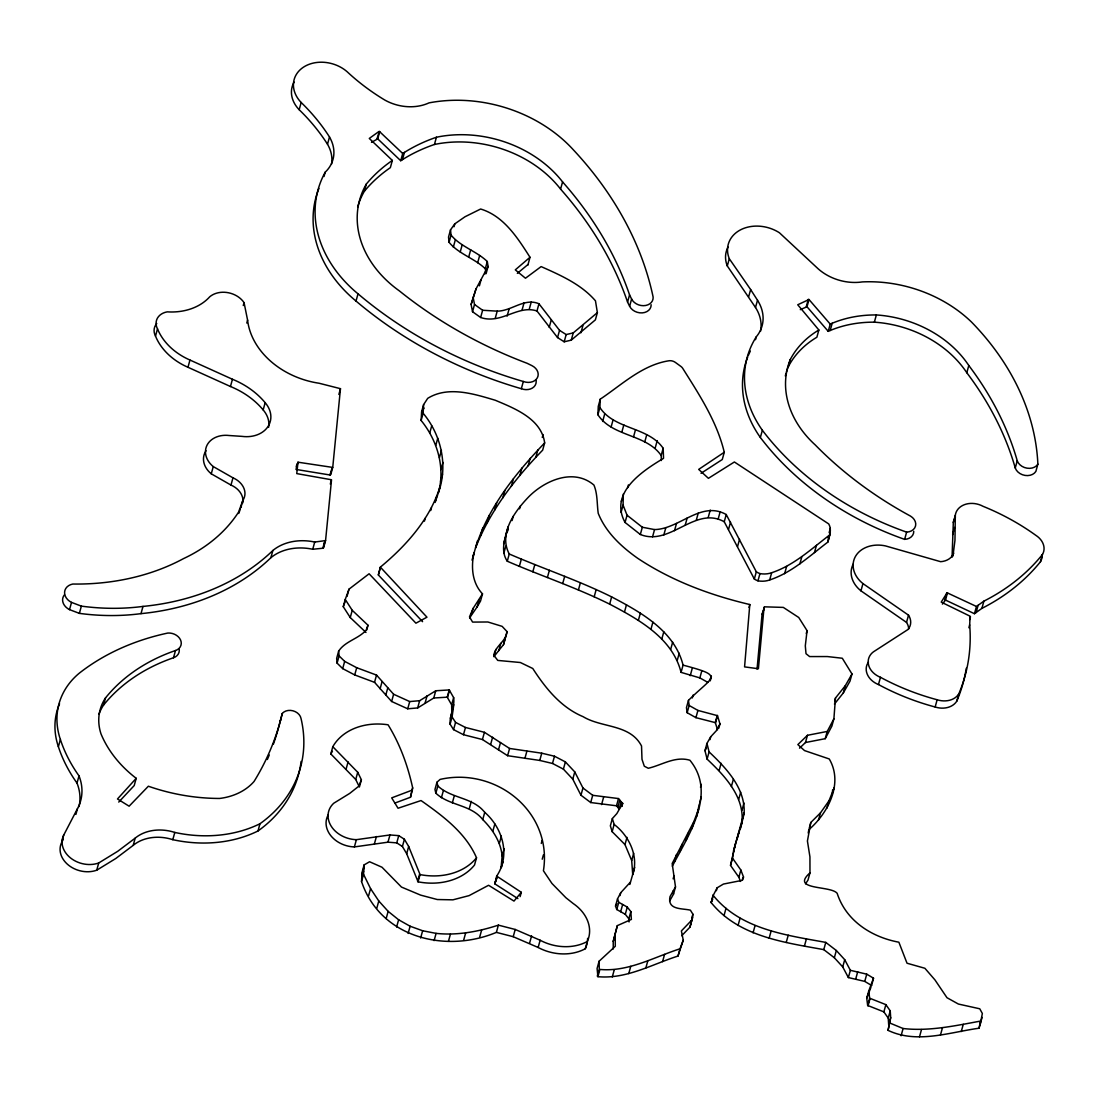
<?xml version="1.0" encoding="UTF-8"?>
<svg xmlns="http://www.w3.org/2000/svg" width="1099" height="1099" viewBox="0 0 1099 1099"><rect width="100%" height="100%" fill="white"/><g stroke="black" fill="none" stroke-linecap="round" stroke-linejoin="round"><path stroke-width="1.5" d="M672.341 866.204C688.578 834.91 717.139 793.574 689.897 760.233C675.116 755.878 662.051 765.055 648.286 768.27L644.302 766.223L641.995 759.327L641.528 745.987C630.057 723.953 601.977 728.101 583.116 716.685C560.861 707.385 545.502 688.208 532.768 668.494L520.377 662.518L497.751 660.417L493.808 655.21C495.374 645.772 506.282 641.308 507.01 631.582L502.147 626.361L487.901 621.993L472.584 622.089L469.479 616.882L473.174 608.324L482.502 593.858C472.103 582.992 470.894 566.988 474.026 552.934L473.229 555.833M724.268 452.28L698.689 469.397L708.415 478.326L734.379 461.992L828.742 523.948C832.053 529.704 829.484 536.271 827.835 542.095C809.427 556.08 792.049 572.552 769.671 579.956A19.851 15.62 15.4 0 1 757.967 580.835A13.476 10.605 15.4 0 1 754.326 579.022L724.241 521.764C695.104 505.471 670.239 546.601 640.332 534.485L625.056 522.451C608.97 492.998 641.871 471.292 663.535 458.338L663.164 448.268C648.328 426.659 614.272 429.695 599.889 407.495L600.26 399.157C621.773 384.746 641.953 365.239 668.329 360.87A7.336 5.783 15.4 0 1 675.39 362.423L680.844 366.393A7.336 5.783 15.4 0 1 682.699 368.316C699.28 394.665 717.001 421.659 724.268 452.28L722.277 459.519L701.038 473.298M621.086 512.354L623.078 505.128L623.312 494.042M361.53 881.494L362.134 872.139L364.126 864.899L369.58 861.753L381.999 867.235L401.478 887.072L420.683 895.136L437.292 899.531L452.898 899.834L469.108 895.616L488.588 885.272L513.989 901.084L521.311 892.306L496.679 876.109C510.705 855.338 502.669 827.945 484.741 812.353C472.817 797.091 451.387 798.712 437.842 785.964L436.962 782.213L440.122 779.397C495.663 766.772 552.811 811.488 543.428 870.765L551.959 883.472L565.916 897.746L573.183 903.515A39.88 31.376 15.4 0 1 587.306 941.486L585.314 948.725A43.507 34.234 15.4 0 1 538.139 947.475L513.219 936.705L496.391 932.378C445.672 953.589 380.281 937.804 361.53 881.494L363.522 874.255L364.126 864.899M681.723 935.73L689.842 927.254L690.818 924.506L692.892 914.203L690.392 910.164C682.053 908.186 667.093 910.164 670.033 896.578L675.5 886.92L672.176 863.484L693.922 821.503L698.566 809.29M690.818 924.506L692.892 914.203M423.61 404.611L423.115 413.238C441.386 435.094 448.172 465.797 438.35 492.847C445.507 467.597 437.361 440.438 421.123 420.464L421.604 411.85L423.61 404.611L427.703 398.346C448.131 385.639 473.971 393.937 495.237 400.242C514.882 408.498 541.464 418.898 544.664 442.911L542.659 450.15C515.115 478.614 490.044 510.733 475.565 547.92C488.052 507.326 515.788 473.271 544.664 442.911M661.364 460.536L661.172 455.494C646.336 433.899 612.28 436.921 597.897 414.735L598.268 406.383L600.26 399.157M832.465 793.093L832.616 789.934M808.218 833.069L808.837 829.69C828.151 813.095 843.579 783.285 829.25 758.969L804.509 750.576L797.86 744.6L807.463 735.286L827.217 731.453L833.894 718.828L835.474 698.044L845.296 685.707L851.986 673.962L842.301 658.246L827.355 656.556L809.606 656.57L806.007 653.699L805.306 645.827L807.064 630.661L798.739 617.487L783.312 607.404L764.574 606.827L762.06 614.437L757.046 669.126M453.777 704.665L452.087 716.96L455.563 722.4L465.468 727.469L484.425 732.305L509.593 748.46L541.752 753.2L554.487 756.222L565.394 761.909L574.777 771.924L582.951 787.983L592.704 795.305L618.503 798.561L621.196 801.803L619.204 809.029L616.512 805.787L590.712 802.545L580.959 795.223L572.785 779.164L563.402 769.135L552.495 763.462L539.76 760.439L507.601 755.7L482.434 739.531L463.476 734.709L453.571 729.626L450.095 724.186C449.45 715.037 455.068 706.767 453.64 697.618L449.23 689.938L435.753 690.763L419.653 700.695L409.721 701.56L393.621 694.252L376.531 675.088L356.708 667.711L344.674 661.378L339.096 655.911L338.657 651.103C345.196 641.157 358.301 638.945 366.104 630.222L367.973 625.221L352.243 610.316L345.251 599.45L349.015 589.16L369.099 573.774L415.917 623.188L426.962 617.198L380.35 567.139C406.41 545.53 430.478 518.659 440.342 485.607M764.052 607.211L758.406 668.741L744.572 666.887L749.806 604.532C710.325 595.232 671.558 580.822 637.654 558.265C621.265 546.656 605.837 532.342 598.227 513.329C596.881 503.933 597.677 493.959 593.927 485.057C573.87 468.009 545.489 480.112 529.127 496.405C515.101 510.843 498.19 533.4 509.263 553.992C543.222 568.719 578.459 580.409 611.648 596.908C640.676 612.143 674.484 630.84 683.07 665.129C725.23 676.325 713.059 675.803 688.469 700.379L689.155 705.476L697.92 710.421L717.496 715.669L719.969 723.911L716.424 730.629L710.751 736.728L706.959 743.419L709.089 751.895C725.917 767.83 745.149 787.846 744.16 812.711C741.413 828.151 734.544 842.521 732.511 858.14L740.85 870.037L743.515 876.975L741.825 880.423L723.43 884.063L717.152 887.8L713.21 895.424C740.52 929.218 785.771 935.098 825.775 942.393L836.339 950.511L844.719 959.688L850.365 970.321L866.754 974.167L873.513 978.206L868.746 990.968L869.652 998.208L885.876 1004.637L890.231 1010.86L890.685 1017.619L888.061 1030.354C916.69 1044.077 949.371 1032.332 979.058 1028.211L980.294 1022.029M980.157 1024.653L982.355 1013.484L979.759 1008.786L958.397 1004.046L946.981 997.713L934.947 979.896L924.877 968.274L907.018 963.219L898.872 942.2C871.534 937.131 846.051 920.811 837.177 893.35C830.817 885.245 789.975 890.602 809.977 872.867L809.936 856.89L807.422 840.996L810.828 822.464L820.472 812.862L828.921 800.937L834.375 787.447M952.05 557.248L953.314 522.574L955.306 515.335A19.026 14.974 15.4 0 1 983.069 506.323A208.013 163.696 15.4 0 1 1035.821 535.323A18.724 14.727 15.4 0 1 1042.456 554.514L1040.451 561.74A231.312 182.036 15.4 0 1 981.902 608.365L974.456 613.709L945.483 600.068L942.406 604.093M952.943 556.108L954.962 540.406L955.306 515.335M394.692 803.135L410.49 797.256L412.661 787.859C407.839 765.715 399.995 744.147 388.071 724.791A57.175 44.99 15.4 0 0 332.805 746.716L330.813 753.941L355.733 779.507L359.4 786.994L361.392 779.754L357.724 772.267L332.805 746.716M410.49 797.256L412.661 787.859M501.103 867.427L502.147 855.997L504.139 848.758M621.8 806.474L622.625 803.273L621.196 801.803M64.47 594.779A12.611 9.918 15.4 0 0 69.525 609.629L79.375 613.366A195.595 153.915 15.4 0 0 141.002 613.64A235.227 185.113 15.4 0 0 270.876 557.715A47.367 37.27 15.4 0 1 312.734 549.266L323.133 548.209L324.068 542.769M268.596 427.36A28.079 22.104 15.4 0 0 263.169 409.927A73.166 57.574 15.4 0 0 230.46 386.505L187.97 367.272A58.247 45.828 15.4 0 1 155.508 336.102L157.5 328.862A16.595 13.064 15.4 0 1 167.282 311.855A54.634 42.998 15.4 0 0 209.703 296.826A21.389 16.828 15.4 0 1 244.06 302.637L247.591 320.139A77.452 60.953 15.4 0 0 319.04 383.235L340.47 388.675L332.736 467.418L297.994 462.198L296.002 469.438L330.126 475.015L331.074 471.306M323.573 547.838L325.565 540.598L331.527 479.768L296.757 473.6L297.994 462.198M867.427 663.769A19.013 14.96 15.4 0 0 878.472 684.54A207.958 163.641 15.4 0 0 935.153 707A18.71 14.727 15.4 0 0 956.803 701.121L958.795 693.895A231.326 182.036 15.4 0 0 969.675 624.836L970.129 616.223L941.239 602.115L947.091 592.773L976.462 606.469L983.893 601.139A231.312 182.036 15.4 0 0 1042.443 554.5M888.061 1030.354L890.685 1017.619M517.327 273.376L527.987 264.516M529.993 257.276L515.307 269.859L525.473 278.226L541.134 266.59C560.627 275.272 581.316 284.339 595.466 300.838L597.375 312.638L595.383 319.864L571.246 340.14L564.185 341.803L557.55 337.572L536.971 310.99C517.753 304.519 501.281 324.603 480.634 317.487L472.529 311.718L471.1 304.464L476.004 288.941L488.08 266.453L487.297 261.521C476.444 251.025 460.701 246.822 451.057 235.09L450.521 229.828L454.821 223.839L465.001 216.764L480.634 209.016C503.754 215.953 517.711 237.975 529.993 257.276L527.905 265.038M827.835 542.095L830.336 531.902M740.465 881.439L738.858 877.263L730.519 865.38L735.437 843.922M733.431 851.148L744.16 812.711M696.574 816.53L699.307 804.07M613.269 948.973L613.215 941.431L617.336 925.633L631.375 919.423L630.826 911.566L627.282 907.073L618.764 902.293L617.514 898.858L620.77 892.676L630.373 882.167M613.215 941.431L617.336 925.633M495.869 649.44L493.877 656.666L503.534 644.591L507.01 631.582M707.907 682.424L699.857 677.904L681.064 672.368C672.492 638.066 638.684 619.383 609.657 604.148C576.467 587.635 541.23 575.945 507.271 561.218C500.072 550.517 505.1 537.892 508.219 526.709M69.525 609.629L71.517 602.403A12.611 9.918 15.4 0 1 64.594 592.114A12.611 9.918 15.4 0 1 72.809 584.036A218.11 171.636 15.4 0 0 183.547 558.594A172.447 135.713 15.4 0 0 238.552 512.134L242.865 500.375A19.603 15.427 15.4 0 0 232.974 477.831L213.261 466.58A23.422 18.436 15.4 0 1 207.079 445.095A23.422 18.436 15.4 0 1 229.265 435.52L242 436.372A28.079 22.104 15.4 0 0 267.758 426.907A28.079 22.104 15.4 0 0 265.161 402.687A73.166 57.574 15.4 0 0 232.452 379.265L189.962 360.032A58.247 45.828 15.4 0 1 157.5 328.862M79.375 613.366L81.367 606.126A195.595 153.915 15.4 0 0 142.994 606.414A235.227 185.113 15.4 0 0 272.868 550.489A47.367 37.27 15.4 0 1 314.726 542.041L325.565 540.598M79.032 806.57A58.934 46.378 15.4 0 0 77.012 783.092A163.614 128.748 15.4 0 1 58.384 746.716L60.376 739.476A91.876 72.3 15.4 0 1 79.307 673.165A238.51 187.695 15.4 0 1 167.872 633.038A11.306 8.888 15.4 0 1 180.579 640.016A11.306 8.888 15.4 0 1 175.497 650.526L173.505 657.752A188.836 148.612 15.4 0 0 103.526 705.118A63.756 50.169 15.4 0 0 98.992 714.185M187.97 367.272L189.962 360.032M77.012 783.092L79.004 775.867A163.614 128.748 15.4 0 1 60.376 739.476M301.112 761.428A152.582 120.066 15.4 0 1 257.99 830.968A117.03 92.096 15.4 0 1 172.804 839.677A39.166 30.827 15.4 0 0 133.199 845.365L115.752 858.525L96.726 870.202A24.837 19.548 15.4 0 1 68.591 865.215A24.837 19.548 15.4 0 1 61.709 842.37L63.701 835.13L77.48 808.644A58.934 46.378 15.4 0 0 79.004 775.867M103.526 705.118L105.531 697.892A188.836 148.612 15.4 0 1 175.497 650.526M75.886 814.428L77.48 808.644M141.002 613.64L142.994 606.401M243.264 305.536L244.06 302.637M331.568 164.039A42.05 33.094 15.4 0 0 327.502 144.23A199.716 157.171 15.4 0 0 299.175 109.721L301.167 102.482A32.187 25.332 15.4 0 1 303.31 67.273A32.187 25.332 15.4 0 1 347.188 71.778A199.798 157.226 15.4 0 0 384.829 100.064A42.037 33.08 15.4 0 0 429.008 102.88A131.056 103.127 15.4 0 1 573.499 149.986A372.245 292.925 15.4 0 1 652.71 295.123A11.361 8.943 15.4 0 1 645.676 305.481A11.361 8.943 15.4 0 1 631.609 299.024L629.562 294.889A388.661 305.852 15.4 0 0 562.578 181.898A107.936 84.939 15.4 0 0 436.427 137.238A171.691 135.108 15.4 0 0 404.446 152.39L402.715 153.489L400.723 160.729L377.726 138.845L371.503 142.362M246.794 323.037L247.591 320.139M96.726 870.202L98.718 862.976L117.744 851.285L135.191 838.125A39.166 30.827 15.4 0 1 174.796 832.438A117.03 92.096 15.4 0 0 259.982 823.728A152.582 120.066 15.4 0 0 301.016 718.458A10.331 8.133 15.4 0 0 292.993 710.806A10.331 8.133 15.4 0 0 282.278 713.471A367.341 289.064 15.4 0 1 254.048 781.485A60.843 47.875 15.4 0 1 219.635 798.451A173.56 136.578 15.4 0 1 148.365 786.225L129.119 806.199L117.483 798.973L136.207 778.312L134.408 776.911A115.56 90.929 15.4 0 1 100.998 733.885A63.756 50.169 15.4 0 1 105.531 697.892M230.46 386.505L232.452 379.265M242.783 502.902A19.603 15.427 15.4 0 0 230.982 485.071L211.269 473.82L213.261 466.58M136.207 778.312L134.215 785.551L118.747 802.078M230.982 485.071L232.974 477.831M133.199 845.365L135.191 838.125M327.502 144.23L329.494 136.99A199.716 157.171 15.4 0 0 301.167 102.482M324.013 176.513L325.208 172.172A42.05 33.094 15.4 0 0 329.494 136.99M263.169 409.927L265.161 402.687M242.865 500.375L240.873 507.614A19.603 15.427 15.4 0 0 241.409 506.721M172.804 839.677L174.796 832.438M377.012 138.694L379.375 131.427L402.715 153.489M377.726 138.845L379.718 131.605M357.683 206.997A107.922 84.925 15.4 0 1 364.36 191.253L366.352 184.028A171.746 135.15 15.4 0 1 392.343 160.427L369.278 138.447L379.004 131.454M270.876 557.715L272.868 550.489M296.208 466.814L297.005 463.915M392.343 160.427L390.351 167.652A171.746 135.15 15.4 0 0 364.36 191.253M535.982 379.814A11.361 8.943 15.4 0 1 532.383 388.071A11.361 8.943 15.4 0 1 521.338 388.716A372.163 292.87 15.4 0 1 356.021 301.057L358.013 293.831A131.056 103.127 15.4 0 1 325.208 172.172M400.723 160.729L402.454 159.63L404.446 152.39M338.877 394.459L340.47 388.675M330.126 475.015L332.118 467.789M330.744 474.658L332.736 467.418M330.332 484.109L331.033 480.895M312.734 549.266L314.726 542.041M323.133 548.209L325.125 540.969M402.454 159.63A171.691 135.108 15.4 0 1 434.435 144.477L436.427 137.238M273.363 744.243A367.341 289.064 15.4 0 0 280.286 720.697L282.278 713.471M257.99 830.968L259.982 823.728M365.981 632.447L350.251 617.556L343.259 606.675L345.251 599.45M347.023 596.4L349.015 589.16M450.521 229.828L448.529 237.068L449.065 242.316C458.709 254.061 474.452 258.265 485.305 268.747L486.088 273.678L488.08 266.453M449.065 242.316L451.057 235.09M454.024 226.737L454.821 223.839M338.657 651.103L336.665 658.342L337.105 663.15L342.682 668.618L354.716 674.937L374.539 682.328L391.629 701.478L407.729 708.8L417.661 707.935L433.762 698.002L447.238 697.178L451.648 704.844L451.785 711.891M337.105 663.15L339.096 655.911M350.251 617.556L352.243 610.316M453.324 247.165L455.316 239.939M342.682 668.618L344.674 661.378M460.234 251.959L462.226 244.72M380.35 567.139L378.344 574.969L422.579 621.663M378.344 574.969L380.35 567.743M421.123 420.464L423.115 413.238M468.71 257.029L470.702 249.789M366.805 629.878L367.973 625.221M354.716 674.937L356.708 667.711M429.736 433.033L431.728 425.808M477.68 262.73L479.672 255.49M476.004 288.941L471.1 304.464M346.103 769.108L348.095 761.868M479.398 285.836L480.991 280.053M472.529 311.718L474.521 304.478L473.092 297.238M435.767 445.425L437.773 438.199M485.305 268.747L487.297 261.521M484.975 273.871L485.772 270.972M374.539 682.328L376.531 675.088M439.449 457.624L441.441 450.398M424.448 521.146L425.244 518.247M480.634 317.487L482.626 310.261L474.521 304.478M380.103 688.785L382.095 681.559M440.974 469.616L442.966 462.377M355.733 779.507L357.724 772.267M430.698 510.582L431.495 507.697M440.534 481.362L442.526 474.122M435.396 501.144L436.591 496.803M385.776 695.145L387.768 687.919M495.209 318.38L497.201 311.154C511.722 311.099 524.347 297.513 538.963 303.764L559.542 330.346L566.177 334.563L573.238 332.915L597.375 312.638M391.629 701.478L393.621 694.252M476.513 857.783L474.521 865.023A58.934 46.378 15.4 0 1 418.073 881.824L406.685 853.731L402.413 846.491L396.753 842.878L387.974 842.177L354.4 846.917L356.392 839.677L389.966 834.952L398.745 835.638L404.405 839.265L408.677 846.491L420.065 874.598A58.934 46.378 15.4 0 0 476.513 857.783C465.797 832.863 442.65 815.774 421.041 800.553L398.044 808.246L391.697 797.874L412.482 790.016M507.12 316.141L509.112 308.901M361.777 875.34L363.769 868.114M407.729 708.8L409.721 701.56M361.612 878.444L363.604 871.205M374.429 843.757L376.421 836.518M522.066 310.042L524.058 302.816M417.661 707.935L419.653 700.695M651.158 304.753A11.361 8.943 15.4 0 1 642.256 312.885A11.361 8.943 15.4 0 1 629.617 306.264L627.57 302.129A388.661 305.852 15.4 0 0 560.586 189.124L562.578 181.898M529.278 309.162L531.27 301.937M368.563 895.864L370.555 888.624L363.522 874.255M425.107 702.975L427.099 695.736M387.974 842.177L389.966 834.952M536.971 310.99L538.963 303.764M433.762 698.002L435.753 690.763M376.792 908.227L378.784 900.988L370.555 888.624M480.73 535.323L482.736 528.083M521.338 388.716L523.33 381.477A11.361 8.943 15.4 0 0 537.356 377.781A11.361 8.943 15.4 0 0 531.861 365.61L527.108 363.288A388.648 305.852 15.4 0 1 399.335 290.864A107.922 84.925 15.4 0 1 366.352 184.028M396.753 842.878L398.745 835.638M487.214 522.616L489.206 515.376M494.701 510.018L496.693 502.793M402.413 846.491L404.405 839.265M386.161 918.599L388.153 911.359L378.784 900.988M447.238 697.178L449.23 689.938M549.212 327.351L551.203 320.125M447.527 697.425L449.518 690.186M502.847 497.792L504.839 490.566M469.96 618.407L473.174 608.324M406.685 853.731L408.677 846.491M471.183 615.55L477.131 606.895L479.123 599.669M511.365 486.156L513.357 478.917M451.648 704.844L453.64 697.618M482.502 593.858L480.51 601.084L477.131 606.895M450.384 718.306L452.376 711.08M450.095 724.186L452.087 716.96M557.55 337.572L559.542 330.346M519.909 475.331L521.901 468.105M396.615 927.006L398.607 919.767L388.153 911.359M436.962 782.213L434.97 789.453L435.85 793.203C449.395 805.938 470.825 804.331 482.749 819.593C492.709 829.484 500.746 841.724 502.147 855.997M503.603 544.087L505.595 536.861M435.85 793.203L437.842 785.964M453.571 729.626L455.563 722.4M512.079 520.569L513.274 516.228M503.809 553.36L505.801 546.134M528.193 465.578L530.185 458.338M564.185 341.803L566.177 334.563M519.58 508.837L520.377 505.938M417.593 881.467L419.584 874.227M418.073 881.824L420.065 874.598M441.413 797.723L443.419 790.483M507.271 561.218L509.263 553.992M535.872 457.102L537.878 449.876M542.274 437.443L543.071 434.545M571.246 340.14L573.238 332.915M408.127 933.463L410.119 926.237L398.607 919.767M463.476 734.709L465.468 727.469M580.918 332.791L582.91 325.551M452.348 802.888L454.34 795.662M519.346 566.397L521.338 559.157M498.809 650.622L500.801 643.396M420.642 937.996L422.634 930.757L410.119 926.237M503.534 644.591L505.54 637.351M482.434 739.531L484.425 732.305M532.823 571.81L534.815 564.57M469.3 808.589L471.292 801.35M434.105 940.62L436.097 933.381C457.184 935.62 478.353 931.677 498.383 925.138L515.211 929.466L540.145 940.236A43.507 34.234 15.4 0 0 587.306 941.486M490.635 744.449L492.627 737.223M498.52 749.779L500.512 742.553M547.398 577.511L549.39 570.271M448.447 941.348L450.439 934.109M482.749 819.593L484.741 812.353M627.57 302.129L629.562 294.889M597.897 414.735L599.889 407.495M629.617 306.264L631.609 299.024M507.601 755.7L509.593 748.46M602.65 421.453L604.642 414.213M492.847 831.201L494.838 823.975M463.654 940.194L465.646 932.969M562.702 583.555L564.694 576.316M611.099 427.058L613.091 419.832M499.372 843.359L501.364 836.119M524.896 758.406L526.888 751.18M479.659 937.2L481.65 929.974M517.876 898.611L494.907 883.912L496.679 876.109M494.907 883.912L496.899 876.672M501.35 867.619L502.944 861.836M578.417 589.971L580.409 582.745M621.855 432.058L623.847 424.832M539.76 760.439L541.752 753.2M496.391 932.378L498.383 925.138M633.505 436.976L635.497 429.736M594.174 596.826L596.166 589.586M627.584 487.832L628.381 484.934M552.495 763.462L554.487 756.222M644.66 442.306L646.652 435.067M520.115 896.647L521.311 892.306M625.056 522.451L627.048 515.211L623.078 505.128M513.219 936.705L515.211 929.466M541.285 843.441L542.082 840.543M563.402 769.135L565.394 761.909M609.657 604.148L611.648 596.908M655.238 447.829L657.229 440.603M542.219 859.212L543.414 854.885M661.172 455.494L663.164 448.268M572.785 779.164L574.777 771.924M640.332 534.485L642.324 527.245L627.048 515.211M529.594 943.107L531.6 935.881M624.493 611.992L626.485 604.752M538.153 947.475L540.145 940.236M580.959 795.223L582.951 787.983M652.559 536.82L654.551 529.581C679.402 529.155 701.148 500.32 726.233 514.538L756.318 571.782A13.476 10.605 15.4 0 0 759.959 573.596A19.851 15.62 15.4 0 0 771.663 572.73C794.041 565.312 811.419 548.841 829.827 534.856M760.535 331.252A45.238 35.594 15.4 0 0 755.508 307.486L727.304 265.958L729.296 258.718A33.739 26.541 15.4 0 1 740.602 229.801A33.739 26.541 15.4 0 1 779.425 232.768L818.178 268.829A45.238 35.608 15.4 0 0 862.275 281.921A121.453 95.572 15.4 0 1 971.447 321.98A272.538 214.47 15.4 0 1 1037.868 464.163L1035.876 471.402A11.196 8.819 15.4 0 1 1025.01 475.414A11.196 8.819 15.4 0 1 1015.27 468.009A354.304 278.816 15.4 0 0 966.804 372.74A102.976 81.038 15.4 0 0 874.364 322.172A104.556 82.274 15.4 0 0 830.198 330.497L828.234 331.349L807.009 306.758L800.278 309.657M638.368 620.386L640.36 613.146M663.796 535.048L665.788 527.808M590.712 802.545L592.704 795.305M674.511 530.693L676.503 523.454M601.579 804.578L603.571 797.352M650.91 629.397L652.902 622.158M685.172 525.281L687.163 518.041M748.639 296.785L750.631 289.545L729.296 258.718M612.349 818.576L610.357 825.816L612.157 831.682L624.988 844.595L631.691 860.517L632.722 874.598C638.986 856.107 628.999 835.776 614.149 824.442L612.349 818.576L616.841 813.59L622.597 803.575M661.804 639.041L663.796 631.815M616.512 805.787L618.503 798.561M696.258 520.308L698.25 513.082M617.803 807.463L619.795 800.223M755.508 307.486L757.499 300.247L750.631 289.545M612.157 831.682L614.149 824.442M621.828 806.171L622.625 803.273M755.48 339.701L756.277 336.802A45.238 35.594 15.4 0 0 757.499 300.247M670.678 649.385L672.67 642.159M708.251 517.327L710.242 510.087M624.988 844.595L626.98 837.356M677.218 660.472L679.209 653.246M718.183 518.962L720.175 511.722M615.206 934.191L615.289 946.28L599.079 961.254L597.087 968.494L597.925 976.681C626.224 979.319 651.858 964.414 678.001 956.048L683.248 940.14L681.394 930.922L691.848 920.028L692.81 917.267M629.054 921.937L628.834 918.791L625.29 914.299L616.773 909.519L615.522 906.098L617.514 898.858M597.293 976.159L599.285 968.92L599.079 961.254M681.064 672.368L683.07 665.129M619.973 895.575L620.77 892.676M597.925 976.681L599.917 969.442C628.216 972.079 653.85 957.174 679.993 948.808L683.248 940.14M616.773 909.519L618.764 902.293M724.241 521.764L726.233 514.538M631.691 860.517L633.683 853.291M620.66 911.73L622.652 904.504M728.527 529.443L730.519 522.204M690.227 675.706L692.219 668.467M625.29 914.299L627.282 907.073M913.764 531.339A11.21 8.819 15.4 0 1 904.628 539.362A272.511 214.456 15.4 0 1 760.357 437.484L762.363 430.258A121.44 95.558 15.4 0 1 756.291 336.802M612.28 976.984L614.272 969.758M688.469 700.379L686.463 707.619L687.163 712.701L695.928 717.661L715.284 722.62L717.565 729.763M628.834 918.791L630.826 911.566M687.163 712.701L689.155 705.476M692.315 697.947L693.112 695.049M699.857 677.904L701.849 670.678M737.539 546.615L739.531 539.375M786.431 371.957A102.976 81.038 15.4 0 1 788.299 366.736L790.291 359.51A104.529 82.26 15.4 0 1 818.865 330.002L797.737 304.766L809.001 299.519L830.226 324.109L828.234 331.349M806.309 306.552L808.301 299.313M807.009 306.758L809.001 299.519M695.928 717.661L697.92 710.421M628.765 973.59L630.757 966.351M710.05 680.281L711.245 675.94M710.215 680.858L711.41 676.517M818.865 330.002L816.873 337.228A104.529 82.26 15.4 0 0 788.299 366.736M742.168 819.936C743.158 795.085 723.925 775.07 707.097 759.121L704.967 750.658L706.959 743.419M674.484 861.698L676.476 854.472M645.841 967.972L647.833 960.732M709.954 739.627L710.751 736.728M754.326 579.022L756.318 571.782M715.284 722.62L717.276 715.38M680.075 851.546L682.067 844.32M715.504 722.908L717.496 715.669M673.138 878.857L673.948 875.958M707.097 759.121L709.089 751.895M749.01 607.431L749.806 604.532M700.503 787.255L701.299 784.37M686.161 840.488L688.153 833.262M757.967 580.835L759.959 573.596M718.773 728.252L719.969 723.911M669.607 901.056L673.508 894.16L675.5 886.92M691.93 828.742L693.922 821.503M699.706 802.627L701.299 796.844M830.198 330.497L832.19 323.257A104.556 82.274 15.4 0 1 876.356 314.946A102.976 81.038 15.4 0 1 968.796 365.5A354.304 278.816 15.4 0 1 1017.248 460.783A11.196 8.819 15.4 0 0 1027.002 468.174A11.196 8.819 15.4 0 0 1037.868 464.163M662.573 961.625L664.565 954.399M769.671 579.956L771.663 572.73M719.131 770.55L721.123 763.31M764.176 608.283L762.06 614.437M678.001 956.048L679.993 948.808M784.631 573.692L786.623 566.452M689.842 927.254L691.848 920.028M731.385 786.499L733.376 779.273M799.866 563.911L801.858 556.671M738.693 799.44L740.685 792.2M871.521 985.432L864.762 981.393L848.373 977.561L842.727 966.928L834.347 957.751L823.783 949.632C783.779 942.338 738.528 936.444 711.218 902.664L713.1 894.916M711.218 902.664L713.21 895.424M716.356 890.685L717.152 887.8M874.364 322.172L876.356 314.946M741.976 810.279L743.968 803.039M814.455 552.577L816.447 545.338M736.976 839.457L738.968 832.218M740.19 829.36L742.182 822.134M730.519 865.38L732.511 858.14M829.141 532.658L830.336 528.317M724.021 915.577L726.013 908.337M738.858 877.263L740.85 870.037M806.268 633.56L807.064 630.661M742.718 879.873L743.515 876.975M738.047 925.495L740.039 918.256M753.062 932.845L755.054 925.605M799.536 748.172L805.471 742.526L807.463 735.286M908.708 628.958A17.584 13.834 15.4 0 0 906.538 622.419L860.957 590.836L862.949 583.596A28.656 22.543 15.4 0 1 855.681 556.039A28.656 22.543 15.4 0 1 885.547 545.928L940.634 561.685A17.57 13.82 15.4 0 0 953.74 553.209M769.121 938.271L771.113 931.045M834.677 700.942L835.474 698.044M805.471 742.526L825.225 738.679L827.217 731.453M833.894 718.828L831.902 726.054L825.225 738.679M834.457 704.047L843.304 692.947L845.296 685.707M809.235 828.248L810.828 822.464M851.986 673.962L849.994 681.188L843.304 692.947M818.48 820.101L820.472 812.862M786.238 942.447L788.23 935.208M826.929 808.163L828.921 800.937M809.977 872.867L807.985 880.107L805.553 883.843M904.628 539.362L906.62 532.122A11.21 8.819 15.4 0 0 915.563 525.885A11.21 8.819 15.4 0 0 910.467 516.077A354.304 278.816 15.4 0 1 815.293 444.985A102.976 81.038 15.4 0 1 790.291 359.51M804.454 946.005L806.446 938.78M878.472 684.54L880.464 677.3A19.013 14.96 15.4 0 1 873.362 651.886L907.939 629.535A17.584 13.834 15.4 0 0 908.53 615.179L862.949 583.596M966.804 372.74L968.796 365.5M906.524 622.419L908.516 615.179M823.783 949.632L825.775 942.393M834.347 957.751L836.339 950.511M952.641 534.65L954.633 527.41M842.727 966.928L844.719 959.688M944.783 600.15L946.775 592.911M945.483 600.068L947.475 592.842M848.373 977.561L850.365 970.321M855.709 979.044L857.701 971.804M935.153 707L937.145 699.761A18.71 14.727 15.4 0 0 958.795 693.895M864.762 981.393L866.754 974.167M969.675 619.602L970.472 616.718M888.693 1024.859L888.226 1018.1L883.884 1011.877L867.661 1005.448L866.74 998.208L868.746 990.968M968.878 627.735L969.675 624.836M871.534 985.762L873.513 978.206M974.456 613.709L976.462 606.469M1015.256 468.009L1017.248 460.783M867.661 1005.448L869.652 998.208M976.118 612.514L978.11 605.288M868.045 1005.873L870.037 998.634M981.902 608.365L983.893 601.139M883.884 1011.877L885.876 1004.637M888.226 1018.1L890.231 1010.86M901.098 1035.753L903.09 1028.513C929.328 1031.508 955.374 1025.697 981.05 1020.985L982.149 1017.413M919.506 1036.783L921.498 1029.543M940.497 1034.901L942.489 1027.675M961.268 1031.563L963.26 1024.337M979.058 1028.211L981.05 1020.985M472.034 560.174L477.557 540.681M629.823 884.475L634.714 867.372M435.135 502.435L437.814 494.44M238.717 513.494L240.338 509.084M343.259 606.675L345.416 600.81M866.74 998.208L870.944 987.314M361.392 779.754L358.823 786.183L349.716 793.396L333.753 803.232A26.445 20.812 15.4 0 0 331.142 826.105A26.445 20.812 15.4 0 0 356.392 839.677M494.687 883.349L497.188 877.634M506.227 533.935L508.384 529.443M61.709 842.37L63.234 839.43M615.522 906.098L616.827 903.625M621.32 501.281L622.762 498.671M704.967 750.658L706.478 747.979M711.108 902.155L712.729 899.298M421.604 411.85L424.077 408.086M830.226 324.109L832.19 323.257M482.626 310.261L497.201 311.154M642.324 527.245L654.551 529.581M422.634 930.757L436.097 933.381M71.517 602.403L81.367 606.126M890.053 1023.128L903.09 1028.513M673.069 891.028L673.508 894.16M828.344 536.752L828.344 539.142M587.608 938.354A39.88 31.376 15.4 0 1 585.314 948.725M354.4 846.917A26.445 20.812 15.4 0 1 328.189 814.922M330.813 753.941A57.175 44.99 15.4 0 1 332.447 751.304M966.309 668.219A231.326 182.036 15.4 0 1 956.803 701.121M867.908 662.903A19.013 14.96 15.4 0 1 868.471 662.065M860.957 590.836A28.656 22.543 15.4 0 1 853.319 563.924M953.314 522.574A19.026 14.974 15.4 0 1 954.44 518.797M954.907 517.917A19.026 14.974 15.4 0 1 955.457 517.079M1042.044 555.105A18.724 14.727 15.4 0 1 1040.465 561.74M356.021 301.057A131.056 103.127 15.4 0 1 318.944 188.424M299.175 109.721A32.187 25.332 15.4 0 1 294.106 82.082M434.435 144.477A107.936 84.939 15.4 0 1 560.586 189.124M269.269 754.958A367.341 289.064 15.4 0 1 267.345 759.491M280.286 720.697A10.331 8.133 15.4 0 1 280.657 720.285M58.384 746.716A91.876 72.3 15.4 0 1 59.552 703.758M179.082 648.726A11.306 8.888 15.4 0 1 173.505 657.765M211.269 473.82A23.422 18.436 15.4 0 1 204.826 452.87M205.389 451.785A23.422 18.436 15.4 0 1 206.035 450.727M155.508 336.102A16.595 13.064 15.4 0 1 156.759 323.532M785.318 375.954A102.976 81.038 15.4 0 1 786.032 373.289M760.357 437.484A121.44 95.558 15.4 0 1 747.746 356.914M748.35 355.43A121.44 95.558 15.4 0 1 750.342 351.062M727.304 265.958A33.739 26.541 15.4 0 1 728.074 247.055M523.33 381.49A372.163 292.87 15.4 0 1 358.013 293.818M906.62 532.122A272.511 214.456 15.4 0 1 762.363 430.258M937.145 699.761A207.958 163.641 15.4 0 1 880.464 677.3M98.718 862.976A24.837 19.548 15.4 0 1 70.583 857.989A24.837 19.548 15.4 0 1 63.701 835.13"/></g></svg>
